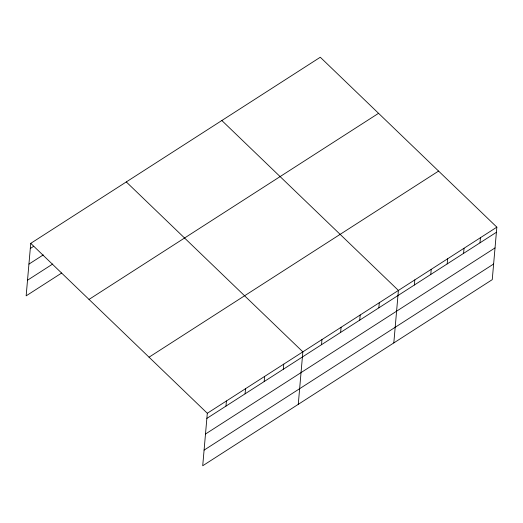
<?xml version="1.0" encoding="UTF-8"?>
<svg xmlns="http://www.w3.org/2000/svg" width="523" height="523" viewBox="0 0 523 523"><rect width="100%" height="100%" fill="white"/><g stroke="black" fill="none" stroke-linecap="round" stroke-linejoin="round"><path stroke-width="0.78" d="M30.746 243.352L207.311 413.262L202.715 465.758L492.254 279.648L496.85 227.152L320.285 57.242L30.746 243.352L26.15 295.848L61.642 273.039M225.969 406.11L226.42 400.978M245.078 393.826L245.529 388.694M264.187 381.542L264.638 376.41M283.296 369.258L283.747 364.132M298.267 404.338L302.856 351.848L126.291 181.939M321.521 344.696L321.965 339.564M340.63 332.412L341.074 327.28M359.739 320.128L360.184 314.996M378.848 307.844L379.299 302.712M393.812 342.925L398.408 290.428L221.837 120.519M414.366 285.015L414.811 279.883M430.769 274.47L431.22 269.338M447.178 263.919L447.629 258.793M463.587 253.374L464.038 248.242M479.996 242.829L480.441 237.697M30.295 248.484L33.707 246.287M28.928 264.115L43.259 254.904M27.516 280.217L52.771 263.984M89.008 299.424L378.554 113.314M149.042 357.189L438.581 171.08M207.311 413.262L496.85 227.152M206.86 418.393L496.399 232.284M205.493 434.025L495.033 247.915M204.081 450.126L493.627 264.017"/></g></svg>
